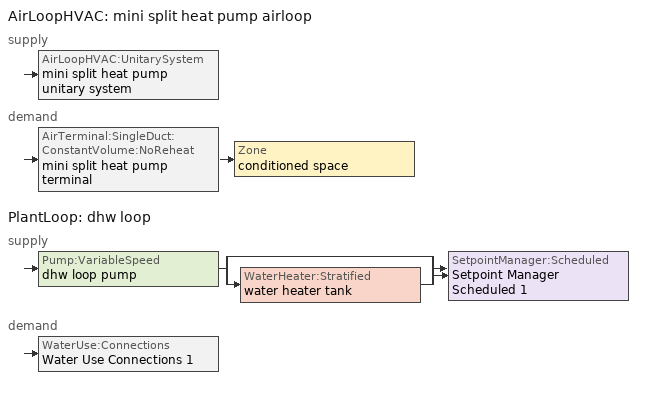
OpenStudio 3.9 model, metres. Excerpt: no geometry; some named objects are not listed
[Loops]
AirLoopHVAC 'mini split heat pump airloop'
 supply: AirLoopHVAC:UnitarySystem 'mini split heat pump unitary system'
 demand: AirTerminal:SingleDuct:ConstantVolume:NoReheat 'mini split heat pump terminal' > Zone 'conditioned space'
PlantLoop 'dhw loop'
 supply: Pump:VariableSpeed 'dhw loop pump' > split
  | bypass
  | WaterHeater:Stratified 'water heater tank'
  join > SetpointManager:Scheduled 'Setpoint Manager Scheduled 1'
 demand: WaterUse:Connections 'Water Use Connections 1'
[Sizing:Zone]
conditioned space: Zone Cooling Design Supply Air Temperature Input Method=SupplyAirTemperature; Zone Cooling Design Supply Air Temperature {C}=14; Zone Cooling Design Supply Air Temperature Difference {deltaC}=11.11; Zone Heating Design Supply Air Temperature Input Method=SupplyAirTemperature; Zone Heating Design Supply Air Temperature {C}=40; Zone Heating Design Supply Air Temperature Difference {deltaC}=11.11; Zone Cooling Design Supply Air Humidity Ratio {kg-H2O/kg-air}=0.0085; Zone Heating Design Supply Air Humidity Ratio {kg-H2O/kg-air}=0.008; Cooling Design Air Flow Method=DesignDay; Heating Design Air Flow Method=DesignDay; Account for Dedicated Outdoor Air System=No; Dedicated Outdoor Air System Control Strategy=NeutralSupplyAir; Dedicated Outdoor Air Low Setpoint Temperature for Design {C}=autosize; Dedicated Outdoor Air High Setpoint Temperature for Design {C}=autosize; Zone Load Sizing Method=Sensible Load Only No Latent Load; Zone Latent Cooling Design Supply Air Humidity Ratio Input Method=HumidityRatioDifference; Zone Cooling Design Supply Air Humidity Ratio Difference {kgWater/kgDryAir}=0.005; Zone Latent Heating Design Supply Air Humidity Ratio Input Method=HumidityRatioDifference; Zone Humidification Design Supply Air Humidity Ratio Difference {kgWater/kgDryAir}=0.005; Sizing Option=Coincident
[Zone equipment]
conditioned space: mini split heat pump terminal
[Coil:Cooling:DX:MultiSpeed]
mini split heat pump clg coil: Availability Schedule=Always On Discrete; Condenser Type=AirCooled; Minimum Outdoor Dry-Bulb Temperature for Compressor Operation {C}=-25; Apply Part Load Fraction to Speeds Greater than 1=No; Apply Latent Degradation to Speeds Greater than 1=No; Crankcase Heater Capacity {W}=50; Maximum Outdoor Dry-Bulb Temperature for Crankcase Heater Operation {C}=10; Basin Heater Capacity {W/K}=0; Basin Heater Setpoint Temperature {C}=2; Fuel Type=Electricity; Stage 1=Coil Cooling DX Multi Speed Stage Data 1; Stage 2=Coil Cooling DX Multi Speed Stage Data 2
[Coil:Cooling:DX:MultiSpeed:StageData] Rated Evaporator Fan Power Per Volume Flow Rate 2017 {W/(m3/s)}=773.3; Rated Evaporator Fan Power Per Volume Flow Rate 2023 {W/(m3/s)}=934.4; Nominal Time for Condensate Removal to Begin {s}=1000; Ratio of Initial Moisture Evaporation Rate and Steady State Latent Capacity=1.5; Maximum Cycling Rate {cycles/hr}=3; Latent Capacity Time Constant {s}=45; Rated Waste Heat Fraction of Power Input=0.2; Waste Heat Function of Temperature Curve=ConstantBiquadratic; Evaporative Condenser Effectiveness=0.9; Evaporative Condenser Air Flow Rate {m3/s}=autosize; Rated Evaporative Condenser Pump Power Consumption {W}=autosize
Name | Gross Rated Total Cooling Capacity {W} | Gross Rated Sensible Heat Ratio | Gross Rated Cooling COP {W/W} | Rated Air Flow Rate {m3/s} | Total Cooling Capacity Function of Temperature Curve | Total Cooling Capacity Function of Flow Fraction Curve | Energy Input Ratio Function of Temperature Curve | Energy Input Ratio Function of Flow Fraction Curve | Part Load Fraction Correlation Curve
Coil Cooling DX Multi Speed Stage Data 1 | 1191.8 | 0.805933 | 3.79972 | 0.063952 | Cool-CAP-fT1 | Cool-CAP-fFF1 | Cool-EIR-fT1 | Cool-EIR-fFF1 | Cool-PLF-fPLR1
Coil Cooling DX Multi Speed Stage Data 2 | 4696.67 | 0.729645 | 2.89066 | 0.250793 | Cool-CAP-fT2 | Cool-CAP-fFF2 | Cool-EIR-fT2 | Cool-EIR-fFF2 | Cool-PLF-fPLR2
[Coil:Heating:DX:MultiSpeed]
mini split heat pump htg coil: Availability Schedule=Always On Discrete; Minimum Outdoor Dry-Bulb Temperature for Compressor Operation {C}=-28.8889; Crankcase Heater Capacity {W}=50; Maximum Outdoor Dry-Bulb Temperature for Crankcase Heater Operation {C}=10; Defrost Energy Input Ratio Function of Temperature Curve=Defrosteir; Maximum Outdoor Dry-Bulb Temperature for Defrost Operation {C}=4.44444; Defrost Strategy=ReverseCycle; Defrost Control=Timed; Defrost Time Period Fraction=0.058333; Resistive Defrost Heater Capacity {W}=autosize; Apply Part Load Fraction to Speeds Greater than 1=No; Fuel Type=Electricity; Region number for Calculating HSPF=4; Stage 1=Coil Heating DX Multi Speed Stage Data 1; Stage 2=Coil Heating DX Multi Speed Stage Data 2
[Coil:Heating:DX:MultiSpeed:StageData] Rated Supply Air Fan Power Per Volume Flow Rate 2017 {W/(m3/s)}=773.3; Rated Supply Air Fan Power Per Volume Flow Rate 2023 {W/(m3/s)}=934.4; Rated Waste Heat Fraction of Power Input=0.2; Waste Heat Function of Temperature Curve=ConstantBiquadratic 1
Name | Gross Rated Heating Capacity {W} | Gross Rated Heating COP {W/W} | Rated Air Flow Rate {m3/s} | Heating Capacity Function of Temperature Curve | Heating Capacity Function of Flow Fraction Curve | Energy Input Ratio Function of Temperature Curve | Energy Input Ratio Function of Flow Fraction Curve | Part Load Fraction Correlation Curve
Coil Heating DX Multi Speed Stage Data 1 | 1449.24 | 4.40929 | 0.077832 | Heat-CAP-fT1 | Heat-CAP-fFF1 | Heat-EIR-fT1 | Heat-EIR-fFF1 | Heat-PLF-fPLR1
Coil Heating DX Multi Speed Stage Data 2 | 5708.05 | 3.08289 | 0.308858 | Heat-CAP-fT2 | Heat-CAP-fFF2 | Heat-EIR-fT2 | Heat-EIR-fFF2 | Heat-PLF-fPLR2
[Coil:Heating:Electric]
mini split heat pump backup htg coil: Availability Schedule=Always On Discrete; Efficiency=1; Nominal Capacity {W}=3823.11
[Fan:SystemModel]
water heater fan: Availability Schedule=Always On Discrete; Design Maximum Air Flow Rate {m3/s}=0.0854225; Speed Control Method=Discrete; Electric Power Minimum Flow Rate Fraction=0.2; Design Pressure Rise {Pa}=500; Motor Efficiency=1; Motor In Air Stream Fraction=1; Design Electric Power Consumption {W}=autosize; Design Power Sizing Method=PowerPerFlow; Electric Power Per Unit Flow Rate {W/(m3/s)}=97.8923; Electric Power Per Unit Flow Rate Per Unit Pressure {W-s/m3-Pa}=1.66667; Fan Total Efficiency=0.7; Motor Loss Radiative Fraction=0
[EnergyManagementSystem:Sensor]
Name | Output Variable or Output Meter Index Key | Output Variable or Output Meter
mini_split_heat_pump_clg_coil_s | mini split heat pump clg coil | Cooling Coil Total Cooling Energy
mini_split_heat_pump_htg_coil_s | mini split heat pump htg coil | Heating Coil Heating Energy
mini_split_heat_pump_backup_htg_coil_s | mini split heat pump backup htg coil | Heating Coil Heating Energy
water_heater_tl | water heater tank | Water Heater Heat Loss Rate
water_heater_sens_cool | water heater coil | Cooling Coil Sensible Cooling Rate
water_heater_lat_cool | water heater coil | Cooling Coil Latent Cooling Rate
water_heater_fan_pwr; water_heater_fan_energy | water heater fan | Fan Electricity Rate
water_heater_tank_energy | water heater tank | Water Heater Electricity Rate
water_heater_coil_energy | water heater coil | Cooling Coil Water Heating Electricity Rate
water_heater_tank_on_cycle_parasitic | water heater tank | Water Heater On Cycle Parasitic Electricity Rate
water_heater_tank_off_cycle_parasitic | water heater tank | Water Heater Off Cycle Parasitic Electricity Rate
fridge_tin_s; tin_s; tin_s_1 | conditioned space | Zone Mean Air Temperature
win_s | conditioned space | Zone Air Humidity Ratio
tout_s | conditioned space | Zone Outdoor Air Drybulb Temperature
conditioned_space_htg_unmet_s | conditioned space | Zone Heating Setpoint Not Met Time
conditioned_space_clg_unmet_s | conditioned space | Zone Cooling Setpoint Not Met Time
ig_ee_rad | ceiling fan | Electric Equipment Radiant Heating Energy
ig_ee_conv_1 | clothes dryer | Electric Equipment Convective Heating Energy
ig_ee_rad_1 | clothes dryer | Electric Equipment Radiant Heating Energy
ig_ee_conv_2 | clothes washer | Electric Equipment Convective Heating Energy
ig_ee_rad_2 | clothes washer | Electric Equipment Radiant Heating Energy
ig_ee_conv_3 | cooking range | Electric Equipment Convective Heating Energy
ig_ee_rad_3 | cooking range | Electric Equipment Radiant Heating Energy
ig_ee_conv_4 | dishwasher | Electric Equipment Convective Heating Energy
ig_ee_rad_4 | dishwasher | Electric Equipment Radiant Heating Energy
ig_ee_conv_5 | fridge | Electric Equipment Convective Heating Energy
ig_ee_rad_5 | fridge | Electric Equipment Radiant Heating Energy
ig_ee_conv_6 | misc plug loads | Electric Equipment Convective Heating Energy
ig_ee_rad_6 | misc plug loads | Electric Equipment Radiant Heating Energy
ig_ee_conv_7 | misc pool heater | Electric Equipment Convective Heating Energy
ig_ee_rad_7 | misc pool heater | Electric Equipment Radiant Heating Energy
ig_ee_conv_8 | misc pool pump | Electric Equipment Convective Heating Energy
ig_ee_rad_8 | misc pool pump | Electric Equipment Radiant Heating Energy
ig_ee_conv_9 | misc tv | Electric Equipment Convective Heating Energy
ig_ee_rad_9 | misc tv | Electric Equipment Radiant Heating Energy
ig_ee_conv_10 | misc well pump | Electric Equipment Convective Heating Energy
ig_ee_rad_10 | misc well pump | Electric Equipment Radiant Heating Energy
ig_ee_conv_11 | whole house fan | Electric Equipment Convective Heating Energy
ig_ee_rad_11 | whole house fan | Electric Equipment Radiant Heating Energy
ig_oe_conv | clothes dryer 1 | Other Equipment Convective Heating Energy
ig_oe_rad | clothes dryer 1 | Other Equipment Radiant Heating Energy
ig_oe_conv_1 | cooking range 1 | Other Equipment Convective Heating Energy
ig_oe_rad_1 | cooking range 1 | Other Equipment Radiant Heating Energy
ig_oe_conv_2 | general water use latent | Other Equipment Convective Heating Energy
ig_oe_rad_2 | general water use latent | Other Equipment Radiant Heating Energy
ig_oe_conv_3 | general water use sensible | Other Equipment Convective Heating Energy
ig_oe_rad_3 | general water use sensible | Other Equipment Radiant Heating Energy
ig_oe_conv_4 | misc grill | Other Equipment Convective Heating Energy
ig_oe_rad_4 | misc grill | Other Equipment Radiant Heating Energy
ig_ppl_conv | occupants | People Convective Heating Energy
ig_ppl_rad | occupants | People Radiant Heating Energy
htg_sp_s_1 | heating setpoint | Schedule Value
clg_sp_s_1 | cooling setpoint | Schedule Value
[EnergyManagementSystem:Program]
mini_split_heat_pump_supply_fan_disaggregate_program: Set mini_split_heat_pump_supply_fan_clg = 0; Set mini_split_heat_pump_supply_fan_primary_htg = 0; Set mini_split_heat_pump_supply_fan_backup_htg = 0; If mini_split_heat_pump_clg_coil_s > 0; Set mini_split_heat_pump_supply_fan_clg = mini_split_heat_pump_supply_fan_s; ElseIf mini_split_heat_pump_htg_coil_s > 0 && (mini_split_heat_pump_backup_htg_coil_s > 0); Set mini_split_heat_pump_supply_fan_primary_htg = mini_split_heat_pump_supply_fan_s * mini_split_heat_pump_htg_coil_s / (mini_split_heat_pump_htg_coil_s + mini_split_heat_pump_backup_htg_coil_s); Set mini_split_heat_pump_supply_fan_backup_htg = mini_split_heat_pump_supply_fan_s * mini_split_heat_pump_backup_htg_coil_s / (mini_split_heat_pump_htg_coil_s + mini_split_heat_pump_backup_htg_coil_s); ElseIf mini_split_heat_pump_htg_coil_s > 0; Set mini_split_heat_pump_supply_fan_primary_htg = mini_split_heat_pump_supply_fan_s; Else; Set mini_split_heat_pump_supply_fan_backup_htg = mini_split_heat_pump_supply_fan_s; EndIf
water_heater_InletAir: Set water_heater_Tamb_act = water_heater_amb_temp; Set water_heater_RHamb_act = 0; Set water_heater_RHamb_act = water_heater_RHamb_act + (water_heater_amb_rh / 100) / 1; Set water_heater_sens_act = (0 - water_heater_sens_cool - (water_heater_tl + water_heater_fan_pwr)) / 1; Set water_heater_lat_act = (0 - water_heater_lat_cool) / 1
water_heater_Control: Set water_heater_HPWHSchedOverride = water_heater_T_set; If (water_heater_amb_temp<5.56) || (water_heater_amb_temp>48.89); Set water_heater_UESchedOverride = water_heater_T_set; Set water_heater_LESchedOverride = water_heater_T_set; Else; Set water_heater_UESchedOverride = water_heater_T_set - 9.0; Set water_heater_LESchedOverride = 0; EndIf
water_heater_hpwh_EC_adj: If WarmupFlag == 0; Set dhw_e_cons = water_heater_tank_energy + water_heater_tank_on_cycle_parasitic + water_heater_tank_off_cycle_parasitic + water_heater_coil_energy + water_heater_fan_energy; Set water_heater_hpwh_ec_adj_act = 0.0 * dhw_e_cons / 1; EndIf
fridge_schedule_program: Set Tin = fridge_tin_s*(9.0/5.0)+32.0; Set fridge_schedule_act = 0; If (Hour == 0); Set fridge_schedule_act = (-0.487+0.019*Tin); ElseIf (Hour == 1); Set fridge_schedule_act = (-0.34+0.016*Tin); ElseIf (Hour == 2); Set fridge_schedule_act = (-0.37+0.017*Tin); ElseIf (Hour == 3); Set fridge_schedule_act = (-0.361+0.016*Tin); ElseIf (Hour == 4); Set fridge_schedule_act = (-0.515+0.018*Tin); ElseIf (Hour == 5); Set fridge_schedule_act = (-0.684+0.021*Tin); ElseIf (Hour == 6); Set fridge_schedule_act = (-0.471+0.019*Tin); ElseIf (Hour == 7); Set fridge_schedule_act = (-0.159+0.015*Tin); ElseIf (Hour == 8); Set fridge_schedule_act = (-0.079+0.015*Tin); ElseIf (Hour == 9); Set fridge_schedule_act = (-0.417+0.019*Tin); ElseIf (Hour == 10); Set fridge_schedule_act = (-0.411+0.018*Tin); ElseIf (Hour == 11); Set fridge_schedule_act = (-0.386+0.018*Tin); ElseIf (Hour == 12); Set fridge_schedule_act = (-0.24+0.016*Tin); ElseIf (Hour == 13); Set fridge_schedule_act = (-0.314+0.017*Tin); ElseIf (Hour == 14); Set fridge_schedule_act = (-0.16+0.015*Tin); ElseIf (Hour == 15); Set fridge_schedule_act = (-0.121+0.015*Tin); ElseIf (Hour == 16); Set fridge_schedule_act = (-0.469+0.02*Tin); ElseIf (Hour == 17); Set fridge_schedule_act = (-0.412+0.02*Tin); ElseIf (Hour == 18); Set fridge_schedule_act = (-0.091+0.017*Tin); ElseIf (Hour == 19); Set fridge_schedule_act = (0.077+0.014*Tin); ElseIf (Hour == 20); Set fridge_schedule_act = (-0.118+0.016*Tin); ElseIf (Hour == 21); Set fridge_schedule_act = (-0.247+0.017*Tin); ElseIf (Hour == 22); Set fridge_schedule_act = (-0.445+0.019*Tin); ElseIf (Hour == 23); Set fridge_schedule_act = (-0.544+0.02*Tin); EndIf
fridge_schedule_1_program: Set Tin = fridge_tin_s_1*(9.0/5.0)+32.0; Set fridge_schedule_1_act = 0; If (Hour == 0); Set fridge_schedule_1_act = (-0.487+0.019*Tin); ElseIf (Hour == 1); Set fridge_schedule_1_act = (-0.34+0.016*Tin); ElseIf (Hour == 2); Set fridge_schedule_1_act = (-0.37+0.017*Tin); ElseIf (Hour == 3); Set fridge_schedule_1_act = (-0.361+0.016*Tin); ElseIf (Hour == 4); Set fridge_schedule_1_act = (-0.515+0.018*Tin); ElseIf (Hour == 5); Set fridge_schedule_1_act = (-0.684+0.021*Tin); ElseIf (Hour == 6); Set fridge_schedule_1_act = (-0.471+0.019*Tin); ElseIf (Hour == 7); Set fridge_schedule_1_act = (-0.159+0.015*Tin); ElseIf (Hour == 8); Set fridge_schedule_1_act = (-0.079+0.015*Tin); ElseIf (Hour == 9); Set fridge_schedule_1_act = (-0.417+0.019*Tin); ElseIf (Hour == 10); Set fridge_schedule_1_act = (-0.411+0.018*Tin); ElseIf (Hour == 11); Set fridge_schedule_1_act = (-0.386+0.018*Tin); ElseIf (Hour == 12); Set fridge_schedule_1_act = (-0.24+0.016*Tin); ElseIf (Hour == 13); Set fridge_schedule_1_act = (-0.314+0.017*Tin); ElseIf (Hour == 14); Set fridge_schedule_1_act = (-0.16+0.015*Tin); ElseIf (Hour == 15); Set fridge_schedule_1_act = (-0.121+0.015*Tin); ElseIf (Hour == 16); Set fridge_schedule_1_act = (-0.469+0.02*Tin); ElseIf (Hour == 17); Set fridge_schedule_1_act = (-0.412+0.02*Tin); ElseIf (Hour == 18); Set fridge_schedule_1_act = (-0.091+0.017*Tin); ElseIf (Hour == 19); Set fridge_schedule_1_act = (-0.077+0.014*Tin); ElseIf (Hour == 20); Set fridge_schedule_1_act = (-0.118+0.016*Tin); ElseIf (Hour == 21); Set fridge_schedule_1_act = (-0.247+0.017*Tin); ElseIf (Hour == 22); Set fridge_schedule_1_act = (-0.445+0.019*Tin); ElseIf (Hour == 23); Set fridge_schedule_1_act = (-0.544+0.02*Tin); EndIf
natural_vent_program: Set Tin = tin_s; Set Tout = tout_s; Set Wout = out_wt_s; Set Pbar = out_pb_s; Set Phiout = (@RhFnTdbWPb Tout Wout Pbar); Set MaxHR = 0.0115; Set Tnvsp = (htg_sp_s + clg_sp_s) / 2; Set NVavail = natural_vent_s; Set ClgSsnAvail = cool_season; Set Qnv = 0; Set Qwhf = 0; Set whole_house_fan_mix_act = 0; Set whole_house_fan_act = 0; If ((Wout < MaxHR) && (Tin > Tout) && (Tin > Tnvsp) && (ClgSsnAvail > 0)); Set WHF_Flow = 0; Set Adj = (Tin-Tnvsp)/(Tin-Tout); Set Adj = (@Min Adj 1); Set Adj = (@Max Adj 0); If (WHF_Flow > 0); Set Qwhf = WHF_Flow*Adj; Set whole_house_fan_mix_act = WHF_Flow*Adj; Set WHF_W = 0; Set whole_house_fan_act = WHF_W*Adj; ElseIf (NVavail > 0); Set NVArea = 1942.0451481600003; Set Cs = 8.968567957270247e-05; Set Cw = 6.531778328561744e-05; Set Tdiff = Tin-Tout; Set dT = (@Abs Tdiff); Set Vwind = site_vw_s; Set SGNV = NVArea*Adj*((((Cs*dT)+(Cw*(Vwind^2)))^0.5)/1000); Set MaxNV = 0.37504090152960007; Set Qnv = (@Min SGNV MaxNV); EndIf; EndIf; Set natural_vent_flow_act = Qnv; Set whole_house_fan_flow_act = Qwhf; Set natural_vent_program_Qnv = Qnv; Set natural_vent_program_Qwhf = Qwhf
infil_program: Set p_m = 0.14; Set p_s = 0.22; Set s_m = 270; Set s_s = 370; Set z_m = 9.99744; Set z_s = 2.4384; Set f_t = (((s_m/z_m)^p_m)*((z_s/s_s)^p_s)); Set Tdiff = tin_s-tout_s; Set dT = @Abs Tdiff; Set c = 0.0729; Set Cs = 0.057; Set Cw = 0.1634; Set n = 0.65; Set sft = (f_t*0.5); Set temp1 = ((c*Cw)*((sft*site_vw_s)^(2*n)))^2; Set Qinf = (((c*Cs*(dT^n))^2)+temp1)^0.5; Set Qinf = (@Max Qinf 0); Set mech_vent_house_fan_sensible_load_act = 0.0; Set mech_vent_house_fan_latent_load_act = 0.0; Set OASupInPb = out_pb_s; Set OASupInTemp = tout_s; Set OASupInW = out_wt_s; Set OASupRho = (@RhoAirFnPbTdbW OASupInPb OASupInTemp OASupInW); Set OASupCp = (@CpAirFnW OASupInW); Set OASupInEnth = (@HFnTdbW OASupInTemp OASupInW); Set ZoneTemp = tin_s; Set ZoneW = win_s; Set ZoneCp = (@CpAirFnW ZoneW); Set ZoneAirEnth = (@HFnTdbW ZoneTemp ZoneW); Set mech_vent_house_fan_cfis_act = 0.0; Set QWHV_cfis_sup = 0.0; Set QWHV_cfis_suppl_sup = 0.0; Set QWHV_cfis_suppl_exh = 0.0; Set Qrange = 0; Set Qrange = Qrange + 0.04719 * mech_vent_range_fan_0_sch_s; Set Qbath = 0; Set Qbath = Qbath + 0.0236 * mech_vent_bath_fan_0_sch_s; Set Qdryer = 0; Set Qdryer = Qdryer + 0.15941 * clothes_dryer_exhaust_0_sch_s; Set QWHV_sup = 0.0; Set QWHV_exh = 0.0; Set Qsupply = QWHV_sup + QWHV_cfis_sup + QWHV_cfis_suppl_sup; Set Qexhaust = Qrange + Qbath + Qdryer + QWHV_exh + QWHV_cfis_suppl_exh; Set Qfan = (@Max Qexhaust Qsupply); Set Qducts = 0; If Qducts < 0; Set Qsupply = Qsupply - Qducts; Else; Set Qexhaust = Qexhaust + Qducts; EndIf; Set Qfan_with_ducts = (@Max Qexhaust Qsupply); Set Qimb = (@Abs (Qsupply - Qexhaust)); If Qinf + Qimb > 0; Set Qtot = Qfan_with_ducts + (Qinf^2) / (Qinf + Qimb); Else; Set Qtot = Qfan_with_ducts; EndIf; Set Qinf_adj = Qtot - Qfan; Set infil_flow_act = Qinf_adj; Set infil_program_Qinf = Qinf_adj; Set infil_program_Qfan = Qfan; Set Qload = Qfan; Set Effectiveness_Sens = 0.0; Set Effectiveness_Lat = 0.0; Set Fan_MFR = Qload * OASupRho; Set ZoneInEnth = OASupInEnth; Set ZoneInTemp = OASupInTemp; Set FanTotalToCond = Fan_MFR * (ZoneInEnth - ZoneAirEnth); Set FanSensToCond = Fan_MFR * ZoneCp * (ZoneInTemp - ZoneTemp); Set FanLatToCond = FanTotalToCond - FanSensToCond; Set mech_vent_house_fan_sensible_load_act = mech_vent_house_fan_sensible_load_act + FanSensToCond; Set mech_vent_house_fan_latent_load_act = mech_vent_house_fan_latent_load_act + FanLatToCond
unmet_hours_program: Set htg_unmet_hours = 0; Set clg_unmet_hours = 0; Set unit_htg_unmet_hours = 0; If ((DayOfYear >= 1) && (DayOfYear <= 365)); Set unit_htg_unmet_hours = unit_htg_unmet_hours + conditioned_space_htg_unmet_s; If unit_htg_unmet_hours > htg_unmet_hours; Set htg_unmet_hours = unit_htg_unmet_hours; EndIf; EndIf; Set unit_clg_unmet_hours = 0; If ((DayOfYear >= 1) && (DayOfYear <= 365)); Set unit_clg_unmet_hours = unit_clg_unmet_hours + conditioned_space_clg_unmet_s; If unit_clg_unmet_hours > clg_unmet_hours; Set clg_unmet_hours = unit_clg_unmet_hours; EndIf; EndIf
total_loads_program: Set loads_htg_tot = 0; Set loads_clg_tot = 0; If htg_load_cond > 0; Set loads_htg_tot = loads_htg_tot + (htg_load_cond - clg_load_cond) * 1.0; EndIf; Set loads_htg_tot = (@Max loads_htg_tot 0); If clg_load_cond > 0; Set loads_clg_tot = loads_clg_tot + (clg_load_cond - htg_load_cond) * 1.0; EndIf; Set loads_clg_tot = (@Max loads_clg_tot 0)
component_loads_program: Set loads_htg_walls = 0; Set loads_htg_rim_joists = 0; Set loads_htg_foundation_walls = 0; Set loads_htg_floors = 0; Set loads_htg_slabs = 0; Set loads_htg_ceilings = 0; Set loads_htg_roofs = 0; Set loads_htg_windows_conduction = 0; Set loads_htg_windows_solar = 0; Set loads_htg_doors = 0; Set loads_htg_skylights_conduction = 0; Set loads_htg_skylights_solar = 0; Set loads_htg_internal_mass = 0; Set loads_htg_intgains = 0; Set loads_htg_lighting = 0; Set loads_htg_infil = 0; Set loads_htg_mechvent = 0; Set loads_htg_natvent = 0; Set loads_htg_whf = 0; Set loads_htg_ducts = 0; Set loads_clg_walls = 0; Set loads_clg_rim_joists = 0; Set loads_clg_foundation_walls = 0; Set loads_clg_floors = 0; Set loads_clg_slabs = 0; Set loads_clg_ceilings = 0; Set loads_clg_roofs = 0; Set loads_clg_windows_conduction = 0; Set loads_clg_windows_solar = 0; Set loads_clg_doors = 0; Set loads_clg_skylights_conduction = 0; Set loads_clg_skylights_solar = 0; Set loads_clg_internal_mass = 0; Set loads_clg_intgains = 0; Set loads_clg_lighting = 0; Set loads_clg_infil = 0; Set loads_clg_mechvent = 0; Set loads_clg_natvent = 0; Set loads_clg_whf = 0; Set loads_clg_ducts = 0; Set hr_walls = 0; Set hr_walls = hr_walls + s_conv_2 + s_ig_2 + s_sol_2 + s_lgt_2 + s_surf_2; Set hr_walls = hr_walls + s_conv_3 + s_ig_3 + s_sol_3 + s_lgt_3 + s_surf_3; Set hr_walls = hr_walls + s_conv_4 + s_ig_4 + s_sol_4 + s_lgt_4 + s_surf_4; Set hr_walls = hr_walls + s_conv_5 + s_ig_5 + s_sol_5 + s_lgt_5 + s_surf_5; Set hr_rim_joists = 0; Set hr_foundation_walls = 0; Set hr_floors = 0; Set hr_floors = hr_floors + s_conv + s_ig + s_sol + s_lgt + s_surf; Set hr_slabs = 0; Set hr_ceilings = 0; Set hr_ceilings = hr_ceilings + s_conv_1 + s_ig_1 + s_sol_1 + s_lgt_1 + s_surf_1; Set hr_roofs = 0; Set hr_windows_conduction = 0; Set hr_windows_conduction = hr_windows_conduction + ss_conv_1; Set hr_windows_conduction = hr_windows_conduction + ss_ig_1; Set hr_windows_conduction = hr_windows_conduction + ss_surf_1; Set hr_windows_conduction = hr_windows_conduction + ss_conv_2; Set hr_windows_conduction = hr_windows_conduction + ss_ig_2; Set hr_windows_conduction = hr_windows_conduction + ss_surf_2; Set hr_windows_conduction = hr_windows_conduction + ss_conv_3; Set hr_windows_conduction = hr_windows_conduction + ss_ig_3; Set hr_windows_conduction = hr_windows_conduction + ss_surf_3; Set hr_windows_conduction = hr_windows_conduction + ss_conv_4; Set hr_windows_conduction = hr_windows_conduction + ss_ig_4; Set hr_windows_conduction = hr_windows_conduction + ss_surf_4; Set hr_windows_solar = 0; Set hr_windows_solar = hr_windows_solar - ss_trans_in * ZoneTimestep * 3600 + ss_back_out * ZoneTimestep * 3600 + ss_trans_out * ZoneTimestep * 3600; Set hr_windows_solar = hr_windows_solar - ss_trans_in_1 * ZoneTimestep * 3600 + ss_back_out_1 * ZoneTimestep * 3600 + ss_trans_out_1 * ZoneTimestep * 3600; Set hr_windows_solar = hr_windows_solar - ss_trans_in_2 * ZoneTimestep * 3600 + ss_back_out_2 * ZoneTimestep * 3600 + ss_trans_out_2 * ZoneTimestep * 3600; Set hr_windows_solar = hr_windows_solar - ss_trans_in_3 * ZoneTimestep * 3600 + ss_back_out_3 * ZoneTimestep * 3600 + ss_trans_out_3 * ZoneTimestep * 3600; Set hr_doors = 0; Set hr_doors = hr_doors + ss_sol; Set hr_doors = hr_doors + ss_lgt; Set hr_doors = hr_doors + ss_conv; Set hr_doors = hr_doors + ss_ig; Set hr_doors = hr_doors + ss_surf; Set hr_skylights_conduction = 0; Set hr_skylights_solar = 0; Set hr_internal_mass = 0; Set hr_internal_mass = hr_internal_mass + im_conv + im_ig + im_sol + im_lgt + im_surf; Set hr_internal_mass = hr_internal_mass + im_conv_1 + im_ig_1 + im_sol_1 + im_lgt_1 + im_surf_1; Set hr_intgains = 0; Set hr_intgains = hr_intgains - ig_ee_conv - ig_ee_rad - ig_ee_conv_1 - ig_ee_rad_1 - ig_ee_conv_2 - ig_ee_rad_2 - ig_ee_conv_3 - ig_ee_rad_3 - ig_ee_conv_4 - ig_ee_rad_4 - ig_ee_conv_5 - ig_ee_rad_5 - ig_ee_conv_6 - ig_ee_rad_6 - ig_ee_conv_7 - ig_ee_rad_7 - ig_ee_conv_8 - ig_ee_rad_8 - ig_ee_conv_9 - ig_ee_rad_9 - ig_ee_conv_10 - ig_ee_rad_10 - ig_ee_conv_11 - ig_ee_rad_11 - ig_oe_conv - ig_oe_rad - ig_oe_conv_1 - ig_oe_rad_1 - ig_oe_conv_2 - ig_oe_rad_2 - ig_oe_conv_3 - ig_oe_rad_3 - ig_oe_conv_4 - ig_oe_rad_4 - ig_ppl_conv - ig_ppl_rad; Set hr_lighting = 0; Set hr_lighting = hr_lighting - ig_lgt_conv - ig_lgt_rad - ig_lgt_vis; Set hr_infil = 0; Set hr_infil = hr_infil - airflow_gain + airflow_loss; Set hr_natvent = 0; Set hr_natvent = hr_natvent - airflow_gain_1 + airflow_loss_1; Set hr_whf = 0; Set hr_whf = hr_whf - airflow_gain_2 + airflow_loss_2; Set hr_mechvent = 0; Set hr_mechvent = hr_mechvent - mv_conv - mv_rad - mv_conv_1 - mv_rad_1 - mv_conv_2 - mv_rad_2 - mv_conv_3 - mv_rad_3 - mv_conv_4 - mv_rad_4 - mv_conv_5 - mv_rad_5; Set hr_ducts = 0; Set htg_mode = 0; Set clg_mode = 0; If (htg_load_cond > 0); Set htg_mode = 1.0; ElseIf (clg_load_cond > 0); Set clg_mode = 1.0; Else; Set htg_season = 0; Set clg_season = 0; If ((DayOfYear >= 1) && (DayOfYear <= 365)); Set clg_season = 1; EndIf; If ((DayOfYear >= 1) && (DayOfYear <= 365)); Set htg_season = 1; EndIf; If ((airflow_gain_1 <> 0) || (airflow_loss_1 <> 0)) && (clg_season == 1); Set clg_mode = 1.0; ElseIf ((airflow_gain_2 <> 0) || (airflow_loss_2 <> 0)) && (clg_season == 1); Set clg_mode = 1.0; Else; Set Tmid_setpoint = (htg_sp_s_1 + clg_sp_s_1) / 2; If (tin_s_1 > Tmid_setpoint) && (clg_season == 1); Set clg_mode = 1.0; ElseIf (tin_s_1 < Tmid_setpoint) && (htg_season == 1); Set htg_mode = 1.0; EndIf; EndIf; EndIf; Set loads_htg_walls = loads_htg_walls + (hr_walls * htg_mode * 1); Set loads_htg_rim_joists = loads_htg_rim_joists + (hr_rim_joists * htg_mode * 1); Set loads_htg_foundation_walls = loads_htg_foundation_walls + (hr_foundation_walls * htg_mode * 1); Set loads_htg_floors = loads_htg_floors + (hr_floors * htg_mode * 1); Set loads_htg_slabs = loads_htg_slabs + (hr_slabs * htg_mode * 1); Set loads_htg_ceilings = loads_htg_ceilings + (hr_ceilings * htg_mode * 1); Set loads_htg_roofs = loads_htg_roofs + (hr_roofs * htg_mode * 1); Set loads_htg_windows_conduction = loads_htg_windows_conduction + (hr_windows_conduction * htg_mode * 1); Set loads_htg_windows_solar = loads_htg_windows_solar + (hr_windows_solar * htg_mode * 1); Set loads_htg_doors = loads_htg_doors + (hr_doors * htg_mode * 1); Set loads_htg_skylights_conduction = loads_htg_skylights_conduction + (hr_skylights_conduction * htg_mode * 1); Set loads_htg_skylights_solar = loads_htg_skylights_solar + (hr_skylights_solar * htg_mode * 1); Set loads_htg_internal_mass = loads_htg_internal_mass + (hr_internal_mass * htg_mode * 1); Set loads_htg_intgains = loads_htg_intgains + (hr_intgains * htg_mode * 1); Set loads_htg_lighting = loads_htg_lighting + (hr_lighting * htg_mode * 1); Set loads_htg_infil = loads_htg_infil + (hr_infil * htg_mode * 1); Set loads_htg_mechvent = loads_htg_mechvent + (hr_mechvent * htg_mode * 1); Set loads_htg_natvent = loads_htg_natvent + (hr_natvent * htg_mode * 1); Set loads_htg_whf = loads_htg_whf + (hr_whf * htg_mode * 1); Set loads_htg_ducts = loads_htg_ducts + (hr_ducts * htg_mode * 1); Set loads_clg_walls = loads_clg_walls + (-hr_walls * clg_mode * 1); Set loads_clg_rim_joists = loads_clg_rim_joists + (-hr_rim_joists * clg_mode * 1); Set loads_clg_foundation_walls = loads_clg_foundation_walls + (-hr_foundation_walls * clg_mode * 1); Set loads_clg_floors = loads_clg_floors + (-hr_floors * clg_mode * 1); Set loads_clg_slabs = loads_clg_slabs + (-hr_slabs * clg_mode * 1); Set loads_clg_ceilings = loads_clg_ceilings + (-hr_ceilings * clg_mode * 1); Set loads_clg_roofs = loads_clg_roofs + (-hr_roofs * clg_mode * 1); Set loads_clg_windows_conduction = loads_clg_windows_conduction + (-hr_windows_conduction * clg_mode * 1); Set loads_clg_windows_solar = loads_clg_windows_solar + (-hr_windows_solar * clg_mode * 1); Set loads_clg_doors = loads_clg_doors + (-hr_doors * clg_mode * 1); Set loads_clg_skylights_conduction = loads_clg_skylights_conduction + (-hr_skylights_conduction * clg_mode * 1); Set loads_clg_skylights_solar = loads_clg_skylights_solar + (-hr_skylights_solar * clg_mode * 1); Set loads_clg_internal_mass = loads_clg_internal_mass + (-hr_internal_mass * clg_mode * 1); Set loads_clg_intgains = loads_clg_intgains + (-hr_intgains * clg_mode * 1); Set loads_clg_lighting = loads_clg_lighting + (-hr_lighting * clg_mode * 1); Set loads_clg_infil = loads_clg_infil + (-hr_infil * clg_mode * 1); Set loads_clg_mechvent = loads_clg_mechvent + (-hr_mechvent * clg_mode * 1); Set loads_clg_natvent = loads_clg_natvent + (-hr_natvent * clg_mode * 1); Set loads_clg_whf = loads_clg_whf + (-hr_whf * clg_mode * 1); Set loads_clg_ducts = loads_clg_ducts + (-hr_ducts * clg_mode * 1)
total_airflows_program: Set total_infil_flow_rate = 0; Set total_mechvent_flow_rate = 0; Set total_natvent_flow_rate = 0; Set total_whf_flow_rate = 0; Set total_infil_flow_rate = total_infil_flow_rate + (infil_program_Qinf * 1); Set total_mechvent_flow_rate = total_mechvent_flow_rate + (infil_program_Qfan * 1); Set total_natvent_flow_rate = total_natvent_flow_rate + (natural_vent_program_Qnv * 1); Set total_whf_flow_rate = total_whf_flow_rate + (natural_vent_program_Qwhf * 1)
[EnergyManagementSystem:ProgramCallingManager]
mini_split_heat_pump_supply_fan_disaggregate_program_calling_manager: EndOfSystemTimestepBeforeHVACReporting; mini_split_heat_pump_supply_fan_disaggregate_program
water_heater_ProgramManager: InsideHVACSystemIterationLoop; water_heater_Control; water_heater_InletAir
water_heater_hpwh_EC_adj_ProgramManager: EndOfSystemTimestepBeforeHVACReporting; water_heater_hpwh_EC_adj
fridge_schedule_program_calling_manager: BeginZoneTimestepAfterInitHeatBalance; fridge_schedule_program
fridge_schedule_1_program_calling_manager: BeginZoneTimestepAfterInitHeatBalance; fridge_schedule_1_program
natural_vent_program_calling_manager: BeginZoneTimestepAfterInitHeatBalance; natural_vent_program
infil_program_calling_manager: BeginZoneTimestepAfterInitHeatBalance; infil_program
unmet_hours_program_calling_manager: EndOfZoneTimestepBeforeZoneReporting; unmet_hours_program
total_loads_program_calling_manager: EndOfZoneTimestepAfterZoneReporting; total_loads_program
component_loads_program_calling_manager: EndOfZoneTimestepAfterZoneReporting; component_loads_program
total_airflows_program_calling_manager: EndOfZoneTimestepAfterZoneReporting; total_airflows_program
[EnergyManagementSystem:OutputVariable] Type of Data in Variable=Summed; Update Frequency=SystemTimestep; EMS Program or Subroutine=mini_split_heat_pump_supply_fan_disaggregate_program; Units=J
Name | EMS Variable
mini split heat pump supply fan disaggregate clg | mini_split_heat_pump_supply_fan_clg
mini split heat pump supply fan disaggregate htg primary | mini_split_heat_pump_supply_fan_primary_htg
mini split heat pump supply fan disaggregate htg backup | mini_split_heat_pump_supply_fan_backup_htg
[AirLoopHVAC:UnitarySystem]
mini split heat pump unitary system: Control Type=Load; Controlling Zone or Thermostat Location=conditioned space; Dehumidification Control Type=None; Availability Schedule=Always On Discrete; Supply Fan=mini split heat pump supply fan; Fan Placement=BlowThrough; Supply Air Fan Operating Mode Schedule=mini split heat pump auto fan schedule; Heating Coil=mini split heat pump htg coil; DX Heating Coil Sizing Ratio=1; Cooling Coil=mini split heat pump clg coil; Use DOAS DX Cooling Coil=No; DOAS DX Cooling Coil Leaving Minimum Air Temperature {C}=2; Latent Load Control=SensibleOnlyLoadControl; Supplemental Heating Coil=mini split heat pump backup htg coil; Supply Air Flow Rate Method During Cooling Operation=SupplyAirFlowRate; Supply Air Flow Rate During Cooling Operation {m3/s}=0.250604; Supply Air Flow Rate Method During Heating Operation=SupplyAirFlowRate; Supply Air Flow Rate During Heating Operation {m3/s}=0.250604; Supply Air Flow Rate Method When No Cooling or Heating is Required=SupplyAirFlowRate; Supply Air Flow Rate When No Cooling or Heating is Required {m3/s}=0; No Load Supply Air Flow Rate Control Set To Low Speed=Yes; Maximum Supply Air Temperature {C}=93.3333; Maximum Outdoor Dry-Bulb Temperature for Supplemental Heater Operation {C}=4.44444; Ancilliary On-Cycle Electric Power {W}=0; Ancilliary Off-Cycle Electric Power {W}=0; Design Specification Multispeed Object=Unitary System Performance Multispeed 1
[UnitarySystemPerformance:Multispeed]
Unitary System Performance Multispeed 1: Single Mode Operation=No; No Load Supply Air Flow Rate Ratio=1; Heating Speed Supply Air Flow Ratio 1=0.310344; Cooling Speed Supply Air Flow Ratio 1=0.254999; Heating Speed Supply Air Flow Ratio 2=1.23153; Cooling Speed Supply Air Flow Ratio 2=1
[AirLoopHVAC]
mini split heat pump airloop: Availability Schedule=Always On Discrete; Design Supply Air Flow Rate {m3/s}=0.250604; Design Return Air Flow Fraction of Supply Air Flow=1
[Sizing:System]
mini split heat pump airloop: Central Heating Maximum System Air Flow Ratio=0.3; Preheat Design Temperature {C}=7; Preheat Design Humidity Ratio {kg-H2O/kg-Air}=0.008; Precool Design Temperature {C}=12.8; Precool Design Humidity Ratio {kg-H2O/kg-Air}=0.008; Central Cooling Design Supply Air Temperature {C}=12.8; Central Heating Design Supply Air Temperature {C}=16.7; 100% Outdoor Air in Cooling=Yes; 100% Outdoor Air in Heating=Yes; Central Cooling Design Supply Air Humidity Ratio {kg-H2O/kg-Air}=0.0085; Zone Maximum Outdoor Air Fraction=1; Cooling Supply Air Flow Rate Per Floor Area {m3/s-m2}=0.00996765; Cooling Fraction of Autosized Cooling Supply Air Flow Rate=1; Cooling Supply Air Flow Rate Per Unit Cooling Capacity {m3/s-W}=3.94755e-05; Heating Supply Air Flow Rate Per Floor Area {m3/s-m2}=0.00996765; Heating Fraction of Autosized Heating Supply Air Flow Rate=1; Heating Fraction of Autosized Cooling Supply Air Flow Rate=1; Heating Supply Air Flow Rate Per Unit Heating Capacity {m3/s-W}=3.15882e-05; Cooling Design Capacity Method=CoolingDesignCapacity; Cooling Design Capacity {W}=autosize; Cooling Design Capacity Per Floor Area {W/m2}=234.7; Fraction of Autosized Cooling Design Capacity=1; Heating Design Capacity Method=HeatingDesignCapacity; Heating Design Capacity {W}=autosize; Heating Design Capacity Per Floor Area {W/m2}=157; Fraction of Autosized Heating Design Capacity=1; Central Cooling Capacity Control Method=OnOff; Occupant Diversity=autosize
[AirTerminal:SingleDuct:ConstantVolume:NoReheat]
mini split heat pump terminal: Availability Schedule=Always On Discrete; Maximum Air Flow Rate {m3/s}=0.250604
[External:File]
External File 1: File=in.schedules.csv
[ElectricEquipment:Definition] Design Level Calculation Method=EquipmentLevel
Name | Design Level {W} | Fraction Latent | Fraction Radiant | Fraction Lost
ceiling fan | 18.106 | 0 | 0.558 | 0
clothes washer | 333.759 | 0.03 | 0.162 | 0.7
clothes dryer | 6840.39 | 0.015 | 0.081 | 0.85
dishwasher | 314.688 | 0.3 | 0.18 | 0.4
fridge | 43.7215 | 0 | 0.6 | 0
cooking range | 1627.74 | 0.08 | 0.432 | 0.2
misc tv | 335.477 | 0 | 0.6 | 0
misc plug loads | 238.428 | 0.021 | 0.558 | 0.049
misc well pump | 65.9228 | 0 | 0 | 1
misc pool heater | 589.886 | 0 | 0 | 1
misc pool pump | 644.102 | 0 | 0 | 1
whole house fan | 0 | 0 | 0 | 1
[PlantLoop]
dhw loop: Fluid Type=Water; Glycol Concentration=0; Maximum Loop Flow Rate {m3/s}=0.01; Plant Loop Volume {m3}=0.003; Load Distribution Scheme=Optimal
[Sizing:Plant]
dhw loop: Loop Type=Heating; Design Loop Exit Temperature {C}=51.6667; Loop Design Temperature Difference {deltaC}=5.55556; Sizing Option=NonCoincident; Zone Timesteps in Averaging Window=1; Coincident Sizing Factor Mode=None
[Pump:VariableSpeed]
dhw loop pump: Rated Flow Rate {m3/s}=0.01; Rated Pump Head {Pa}=1; Rated Power Consumption {W}=0; Motor Efficiency=0.85; Fraction of Motor Inefficiencies to Fluid Stream=0; Coefficient 1 of the Part Load Performance Curve=0; Coefficient 2 of the Part Load Performance Curve=1; Coefficient 3 of the Part Load Performance Curve=0; Coefficient 4 of the Part Load Performance Curve=0; Minimum Flow Rate {m3/s}=0; Pump Control Type=Intermittent; Skin Loss Radiative Fraction=0.5; Design Power Sizing Method=PowerPerFlowPerPressure; Design Electric Power per Unit Flow Rate {W/(m3/s)}=348701.1; Design Shaft Power per Unit Flow Rate per Unit Head {W-s/m3-Pa}=1.28205; Design Minimum Flow Rate Fraction=0
[SetpointManager:Scheduled]
Setpoint Manager Scheduled 1: Control Variable=Temperature; Schedule=dhw temp
[Coil:WaterHeating:AirToWaterHeatPump:Wrapped]
water heater coil: Rated Heating Capacity {W}=2018.38; Rated COP {W/W}=4.036802; Rated Sensible Heat Ratio=0.88; Rated Evaporator Inlet Air Dry-Bulb Temperature {C}=19.7222; Rated Evaporator Inlet Air Wet-Bulb Temperature {C}=13.561; Rated Condenser Water Temperature {C}=48.89; Rated Evaporator Air Flow Rate {m3/s}=0.0854225; Evaporator Fan Power Included in Rated COP=Yes; Crankcase Heater Capacity {W}=0; Maximum Ambient Temperature for Crankcase Heater Operation {C}=0; Evaporator Air Temperature Type for Curve Objects=WetBulbTemperature; Heating Capacity Function of Temperature Curve=HPWH-Cap-fT; Heating Capacity Function of Air Flow Fraction Curve=HPWH-Htg-Cap-FF; Heating COP Function of Temperature Curve=HPWH-COP-fT; Heating COP Function of Air Flow Fraction Curve=HPWH-Htg-COP-FF; Part Load Fraction Correlation Curve=HPWH-COP-fPLR
[WaterHeater:Stratified]
water heater tank: Tank Volume {m3}=0.170344; Tank Height {m}=1.0335; Tank Shape=VerticalCylinder; Maximum Temperature Limit {C}=90; Heater Priority Control=MasterSlave; Heater 1 Setpoint Temperature Schedule=water heater TopElementSetpoint; Heater 1 Deadband Temperature Difference {deltaC}=18.5; Heater 1 Capacity {W}=4500.11; Heater 1 Height {m}=0.818187; Heater 2 Setpoint Temperature Schedule=water heater BottomElementSetpoint; Heater 2 Deadband Temperature Difference {deltaC}=3.89; Heater 2 Capacity {W}=4500.11; Heater 2 Height {m}=0.215312; Heater Fuel Type=Electricity; Heater Thermal Efficiency=1; Off Cycle Parasitic Fuel Consumption Rate {W}=3; Off Cycle Parasitic Fuel Type=Electricity; Off Cycle Parasitic Heat Fraction to Tank=0; Off Cycle Parasitic Height {m}=0; On Cycle Parasitic Fuel Consumption Rate {W}=3; On Cycle Parasitic Fuel Type=Electricity; On Cycle Parasitic Heat Fraction to Tank=0; On Cycle Parasitic Height {m}=0; Ambient Temperature Indicator=Schedule; Ambient Temperature Schedule=water heater Tamb act; Uniform Skin Loss Coefficient per Unit Area to Ambient Temperature {W/m2-K}=1.04512; Skin Loss Fraction to Zone=1; Off Cycle Flue Loss Coefficient to Ambient Temperature {W/K}=0; Off Cycle Flue Loss Fraction to Zone=1; Use Side Effectiveness=1; Use Side Inlet Height {m}=0; Use Side Outlet Height {m}=autocalculate; Source Side Effectiveness=1; Source Side Inlet Height {m}=0; Source Side Outlet Height {m}=0; Inlet Mode=Fixed; Use Side Design Flow Rate {m3/s}=0.00283433; Source Side Design Flow Rate {m3/s}=0; Indirect Water Heating Recovery Time {hr}=1.5; Number of Nodes=6; Additional Destratification Conductivity {W/m-K}=0; Node 1 Additional Loss Coefficient {W/m2-K}=0; Node 2 Additional Loss Coefficient {W/m2-K}=0; Node 3 Additional Loss Coefficient {W/m2-K}=0; Node 4 Additional Loss Coefficient {W/m2-K}=0; Node 5 Additional Loss Coefficient {W/m2-K}=0; Node 6 Additional Loss Coefficient {W/m2-K}=0; Node 7 Additional Loss Coefficient {W/m2-K}=0; Node 8 Additional Loss Coefficient {W/m2-K}=0; Node 9 Additional Loss Coefficient {W/m2-K}=0; Node 10 Additional Loss Coefficient {W/m2-K}=0; Node 11 Additional Loss Coefficient {W/m2-K}=0; Node 12 Additional Loss Coefficient {W/m2-K}=0
[WaterHeater:Sizing]
water heater tank: Design Mode=PeakDraw; Time Storage Can Meet Peak Draw {hr}=0.538503; Time for Tank Recovery {hr}=0; Nominal Tank Volume for Autosizing Plant Connections {m3}=1
[WaterHeater:HeatPump:WrappedCondenser]
water heater hpwh: Compressor Setpoint Temperature Schedule=water heater setpoint; Dead Band Temperature Difference {deltaC}=3.89; Condenser Bottom Location {m}=0.0430625; Condenser Top Location {m}=0.559813; Evaporator Air Flow Rate {m3/s}=0.0854225; Inlet Air Configuration=Schedule; Inlet Air Temperature Schedule=water heater Tamb act; Inlet Air Humidity Schedule=water heater RHamb act; Tank=water heater tank; DX Coil=water heater coil; Minimum Inlet Air Temperature for Compressor Operation {C}=5.55556; Maximum Inlet Air Temperature for Compressor Operation {C}=48.8889; Compressor Location=Schedule; Compressor Ambient Temperature Schedule=water heater Tamb act; Fan=water heater fan; Fan Placement=DrawThrough; On Cycle Parasitic Electric Load {W}=0; Off Cycle Parasitic Electric Load {W}=0; Parasitic Heat Rejection Location=Outdoors; Inlet Air Mixer Schedule=Always On Discrete; Tank Element Control Logic=MutuallyExclusive; Control Sensor 1 Height In Stratified Tank {m}=0.818187; Control Sensor 1 Weight=0.75; Control Sensor 2 Height In Stratified Tank {m}=0.301438
[EnergyManagementSystem:Actuator]
Name | Actuated Component | Actuated Component Type | Actuated Component Control Type
water_heater_Tamb_act | water heater Tamb act | Schedule:Constant | Schedule Value
water_heater_RHamb_act | water heater RHamb act | Schedule:Constant | Schedule Value
water_heater_LESchedOverride | water heater BottomElementSetpoint | Schedule:Constant | Schedule Value
water_heater_UESchedOverride | water heater TopElementSetpoint | Schedule:Constant | Schedule Value
water_heater_HPWHSchedOverride | water heater setpoint | Schedule:Constant | Schedule Value
fridge_schedule_act | fridge schedule | Schedule:Constant | Schedule Value
fridge_schedule_1_act | fridge schedule 1 | Schedule:Constant | Schedule Value
natural_vent_flow_act | natural vent flow | Zone Infiltration | Air Exchange Flow Rate
whole_house_fan_flow_act | whole house fan flow | Zone Infiltration | Air Exchange Flow Rate
whole_house_fan_mix_act | whole house fan mix | ZoneMixing | Air Exchange Flow Rate
infil_flow_act | infil flow | Zone Infiltration | Air Exchange Flow Rate
[OtherEquipment:Definition] Design Level Calculation Method=EquipmentLevel
Name | Design Level {W} | Fraction Latent | Fraction Radiant | Fraction Lost
misc grill | 271.537 | 0 | 0 | 1
general water use sensible | -43.4886 | 0 | 0.6 | 0
general water use latent | 44.1266 | 1 | 0 | 0
[WaterUse:Connections]
Water Use Connections 1: Drain Water Heat Exchanger Type=None; Drain Water Heat Exchanger Destination=Plant; Water Use Equipment Name 1=dhw fixtures; Water Use Equipment Name 2=dhw distribution waste; Water Use Equipment Name 3=clothes washer; Water Use Equipment Name 4=dishwasher
[WaterUse:Equipment:Definition]
Name | Peak Flow Rate {m3/s} | Target Temperature Schedule
dhw fixtures | 3.54493e-05 | mixed water temperature schedule
dhw distribution waste | 1.27419e-05 | mixed water temperature schedule
clothes washer | 1.09549e-05
dishwasher | 6.35692e-06
[WaterUse:Equipment]
Name | Water Use Equipment Definition | Flow Rate Fraction Schedule
dhw fixtures | dhw fixtures | hot_water_fixtures
dhw distribution waste | dhw distribution waste | hot_water_fixtures
clothes washer | clothes washer | hot_water_clothes_washer
dishwasher | dishwasher | hot_water_dishwasher
[People:Definition]
occupants: Number of People Calculation Method=People; Number of People {people}=2; Fraction Radiant=0.314171; Sensible Heat Fraction=0.56303; Carbon Dioxide Generation Rate {m3/s-W}=0; Enable ASHRAE 55 Comfort Warnings=No; Mean Radiant Temperature Calculation Type=EnclosureAveraged
[EnergyManagementSystem:InternalVariable]
mini_split_heat_pump_airloop_max_sup_fan_mfr: Internal Data Index Key=mini split heat pump supply fan; Internal Data Type=Fan Maximum Mass Flow Rate
[Schedule:Ruleset]
Name | Default Day Schedule
heating setpoint | heating setpoint default day
cooling setpoint | cooling setpoint default day
[Schedule:Day]
heating setpoint default day; cooling setpoint default day: 24, 0, 0
heating setpoint day: 24, 0, 20
cooling setpoint day: 12, 0, 23.8889, 20, 0, 25, 24, 0, 23.8889
cooling setpoint day 1: 24, 0, 23.8889
[Schedule:Rule] Date Specification Type=DateRange; Start Month=1; Start Day=1; End Month=12; End Day=31
Name | Schedule Ruleset | Rule Order | Day Schedule | Apply Sunday | Apply Monday | Apply Tuesday | Apply Wednesday | Apply Thursday | Apply Friday | Apply Saturday
heating setpoint allday rule | heating setpoint | 0 | heating setpoint day | Yes | Yes | Yes | Yes | Yes | Yes | Yes
cooling setpoint weekday rule | cooling setpoint | 1 | cooling setpoint day | No | Yes | Yes | Yes | Yes | Yes | No
cooling setpoint weekend rule | cooling setpoint | 0 | cooling setpoint day 1 | Yes | No | No | No | No | No | Yes
[Table:Lookup]
Cool-CAP-fT1: None, 1, 0, Dimensionless, 1.18722, 1.12923, 1.08524, 1.05074, 1.02358, 1.00116, 0.982348, 0.963594, 1.30489, 1.21602, 1.15003, 1.09909, 1.05944, 1.02701, 1, 0.973246, 1.80483, 1.6822, 1.59204, 1.52294, 1.46943, 1.42584, 1.38965, 1.35391
Cool-EIR-fT1: None, 1, 0, Dimensionless, 0.409926, 0.514609, 0.617347, 0.71694, 0.81173, 0.904756, 0.996522, 1.10436, 0.493066, 0.57856, 0.664053, 0.749546, 0.833031, 0.916515, 1, 1.09916, 0.221477, 0.2687, 0.330329, 0.397173, 0.463975, 0.531021, 0.597866, 0.676827
Cool-CAP-fT2: None, 1, 0, Dimensionless, 1.00322, 0.996255, 0.991386, 0.987908, 0.985514, 0.983714, 0.982348, 0.981164, 1.10265, 1.07308, 1.05078, 1.03336, 1.02017, 1.00923, 1, 0.990992, 1.52511, 1.48446, 1.45463, 1.43186, 1.41494, 1.40113, 1.38965, 1.37859
Cool-EIR-fT2: None, 1, 0, Dimensionless, 0.426796, 0.530668, 0.632581, 0.731219, 0.821263, 0.909537, 0.996522, 1.09589, 0.513358, 0.597063, 0.680769, 0.764475, 0.842983, 0.921492, 1, 1.09073, 0.230591, 0.277055, 0.338325, 0.405083, 0.469246, 0.533657, 0.597866, 0.671634
Heat-CAP-fT1: None, 1, 0, Dimensionless, 0.642618, 0.663735, 0.687195, 0.713373, 0.742727, 0.775831, 0.81341, 0.854918, 0.902573, 0.957803, 1.02252, 1.07815, 1.14184, 0.611189, 0.633388, 0.657884, 0.685052, 0.715355, 0.749369, 0.78782, 0.830141, 0.878577, 0.93456, 1, 1.05615, 1.12035, 0.57976, 0.603041, 0.628572, 0.65673, 0.687983, 0.722906, 0.762231, 0.805363, 0.854582, 0.911317, 0.977482, 1.03415, 1.09886
Heat-EIR-fT1: None, 1, 0, Dimensionless, 1.61192, 1.53523, 1.45876, 1.38256, 1.30674, 1.23141, 1.15677, 1.0854, 1.01524, 0.946764, 0.88061, 0.833513, 0.78845, 1.86147, 1.77421, 1.68694, 1.59968, 1.51241, 1.42515, 1.33788, 1.25341, 1.16894, 1.08447, 1, 0.937352, 0.874703, 2.14496, 2.04651, 1.94787, 1.84897, 1.74973, 1.65003, 1.54966, 1.45164, 1.3524, 1.25144, 1.14801, 1.06916, 0.988017
Heat-CAP-fT2: None, 1, 0, Dimensionless, 0.417311, 0.496895, 0.58779, 0.692672, 0.788224, 0.897156, 1.02252, 1.20943, 0.396901, 0.475945, 0.566386, 0.67088, 0.766163, 0.874855, 1, 1.18667, 0.376491, 0.454995, 0.544982, 0.649089, 0.744103, 0.852554, 0.977482, 1.16391
Heat-EIR-fT2: None, 1, 0, Dimensionless, 1.31023, 1.22584, 1.14254, 1.06095, 0.998039, 0.937588, 0.88061, 0.815771, 1.51307, 1.41773, 1.3224, 1.22706, 1.15138, 1.07569, 1, 0.905013, 1.7435, 1.63729, 1.53011, 1.4213, 1.33308, 1.24237, 1.14801, 1.02225
[Curve:Quadratic] Coefficient3 x**2=0; Minimum Value of x=0
Name | Coefficient1 Constant | Coefficient2 x | Maximum Value of x | Minimum Curve Output | Maximum Curve Output
Cool-CAP-fFF1; Cool-EIR-fFF1; Cool-CAP-fFF2; Cool-EIR-fFF2; Heat-CAP-fFF1; Heat-EIR-fFF1; Heat-CAP-fFF2; Heat-EIR-fFF2 | 1 | 0 | 2 | 0 | 2
Cool-PLF-fPLR1; Cool-PLF-fPLR2; Heat-PLF-fPLR1; Heat-PLF-fPLR2 | 0.75 | 0.25 | 1 | 0.7 | 1
[Schedule:Constant]
Name | Value
Always On Discrete | 1
mini split heat pump auto fan schedule; water heater TopElementSetpoint; water heater BottomElementSetpoint; fridge schedule; fridge schedule 1 | 0
dhw temp; water heater setpoint | 51.6667
water heater Tamb act | 23
water heater RHamb act | 0.5
mixed water temperature schedule | 40.5556
[Curve:Biquadratic]
Name | Coefficient1 Constant | Coefficient2 x | Coefficient3 x**2 | Coefficient4 y | Coefficient5 y**2 | Coefficient6 x*y | Minimum Value of x | Maximum Value of x | Minimum Value of y | Maximum Value of y
ConstantBiquadratic; ConstantBiquadratic 1 | 1 | 0 | 0 | 0 | 0 | 0 | 0 | 1 | 0 | 1
Defrosteir | 0.1528 | 0 | 0 | 0 | 0 | 0 | -100 | 100 | -100 | 100
HPWH-Cap-fT | 0.563 | 0.0437 | 3.9e-05 | 0.0055 | -0.000148 | -0.000145 | 0 | 100 | 0 | 100
HPWH-COP-fT | 1.1332 | 0.063 | -9.79e-05 | -0.00972 | -2.14e-05 | -0.000686 | 0 | 100 | 0 | 100
[Schedule:File] External File=External File 1; Rows to Skip at Top=1; Number of Hours of Data=8760; Interpolate to Timestep=Yes; Minutes per Item=15; Translate File With Relative Path=Yes
Name | Column Number
dishwasher | 7
hot_water_fixtures | 12
hot_water_clothes_washer | 8
hot_water_dishwasher | 6
occupants | 1
[Curve:Cubic] Coefficient1 Constant=1; Coefficient2 x=0; Coefficient3 x**2=0; Coefficient4 x**3=0; Minimum Value of x=0
Name | Maximum Value of x
HPWH-Htg-Cap-FF; HPWH-Htg-COP-FF | 100
HPWH-COP-fPLR | 1
